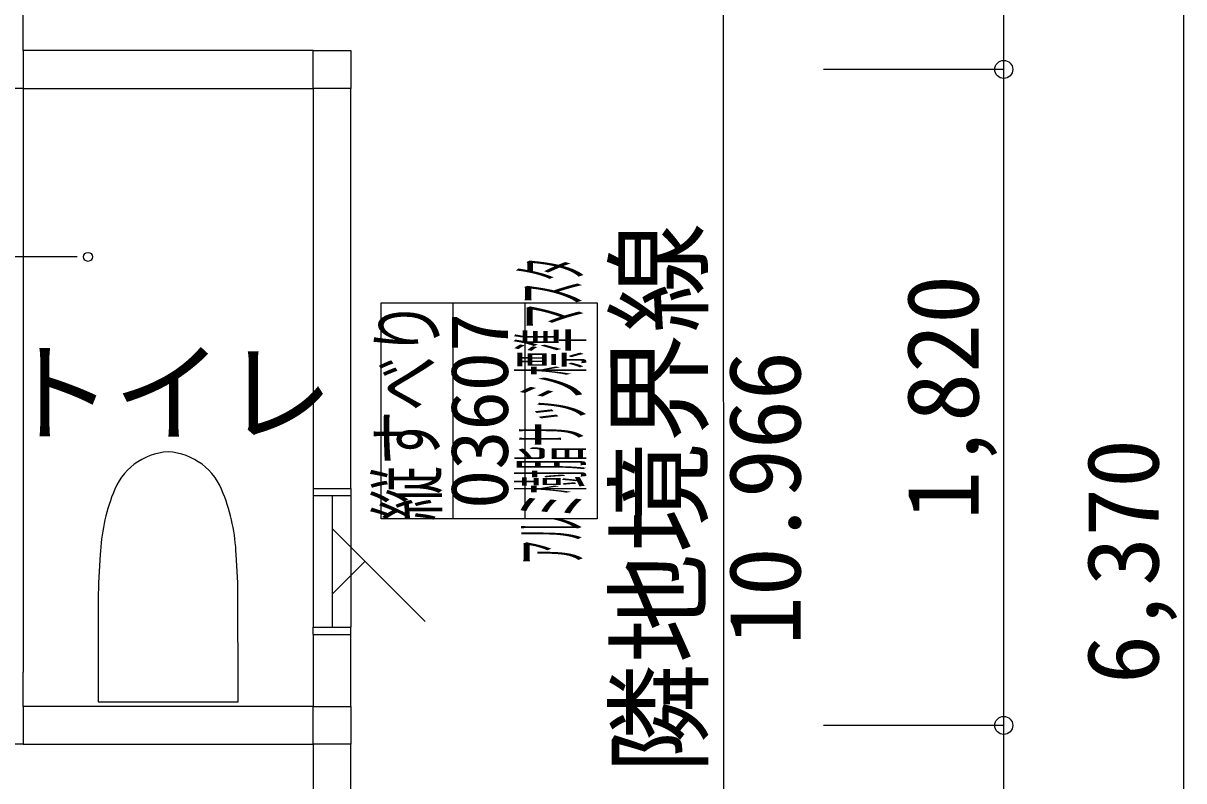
# Model space of a CAD drawing. Header units: millimetres. Extents: x 10 to 410, y 10 to 287.
# Drawn here: x 181.42 to 213.64, y 171.63 to 192.65 of the extents above; entities that cross this region are included whole.
import ezdxf
from ezdxf.enums import TextEntityAlignment as Align

# ---------------------------------------------------------------- set-up
doc = ezdxf.new("R2010")
doc.units = ezdxf.units.MM
doc.layers.add('LAYER6', color=252, linetype='Continuous')
doc.styles.add('ＭＳ ゴシック', font='msgothic.ttc')

# ---------------------------------------------------------------- blocks, each defined once
blk = doc.blocks.new('FcPack%d1')
at = {"layer": 'LAYER6', "color": 3, "linetype": 'Continuous', "lineweight": 13}
for p, q in [((53.329, -61.578), (53.31, 48.083)), ((33.872, 5.673), (33.872, 13.723)), ((41.922, 5.673), (33.872, 5.673)), ((33.872, 5.673), (33.872, 4.623)), ((41.922, 4.623), (41.922, 5.673)), ((41.922, 5.673), (42.972, 5.673)), ((42.972, 5.673), (42.972, 4.623)), ((33.872, 4.623), (32.822, 4.623)), ((33.872, 4.623), (41.922, 4.623)), ((33.872, 4.623), (33.872, 4.383)), ((41.922, 4.623), (41.922, -6.477)), ((42.972, 4.623), (41.922, 4.623)), ((42.972, -6.477), (42.972, 4.623)), ((41.922, -6.477), (42.972, -6.477)), ((41.922, -10.527), (41.922, -12.527)), ((41.922, -10.527), (42.972, -10.527)), ((42.972, -12.527), (42.972, -10.527)), ((33.872, -11.817), (33.872, -11.577)), ((33.872, -12.527), (33.872, -11.817)), ((41.922, -12.527), (33.872, -12.527)), ((33.872, -12.527), (33.872, -13.577)), ((41.922, -13.577), (41.922, -12.527)), ((41.922, -12.527), (42.972, -12.527)), ((42.972, -12.527), (42.972, -13.577)), ((33.872, -13.577), (32.822, -13.577)), ((33.872, -13.577), (41.922, -13.577)), ((42.972, -13.577), (41.922, -13.577)), ((41.922, -13.577), (41.922, -18.252)), ((42.972, -18.252), (42.972, -13.577))]:
    blk.add_line(p, q, dxfattribs=at)
at = {"layer": 'LAYER6', "color": 1, "linetype": 'Continuous', "lineweight": 13}
for p, q in [((66.097, -40.352), (66.097, 23.348)), ((61.097, 5.148), (61.097, 14.248)), ((61.097, 5.148), (56.097, 5.148)), ((61.097, -13.052), (61.097, 5.148)), ((41.922, -6.677), (41.922, -10.327)), ((42.972, -6.677), (42.972, -10.327)), ((36.01, -8.315), (35.961, -9.092)), ((39.833, -9.092), (39.784, -8.315)), ((35.961, -9.092), (35.952, -9.561)), ((39.842, -12.402), (39.833, -9.092)), ((35.952, -9.561), (35.952, -12.402)), ((35.952, -12.402), (39.842, -12.402)), ((61.097, -13.052), (56.097, -13.052)), ((61.097, -40.352), (61.097, -13.052))]:
    blk.add_line(p, q, dxfattribs=at)
at = {"layer": 'LAYER6', "color": 2, "linetype": 'Continuous', "lineweight": 13}
for p, q in [((33.872, 4.383), (33.872, -11.577)), ((35.372, -0.052), (31.322, -0.052)), ((43.812, -7.325), (43.812, -1.325)), ((43.812, -1.325), (49.812, -1.325)), ((45.812, -7.325), (45.812, -1.325)), ((47.812, -7.325), (47.812, -1.325)), ((49.812, -1.325), (49.812, -7.325)), ((41.922, -6.477), (41.922, -6.677)), ((41.922, -6.477), (42.972, -6.477)), ((41.922, -6.677), (42.972, -6.677)), ((42.447, -6.677), (42.447, -10.327)), ((42.972, -6.477), (42.972, -6.677)), ((49.812, -7.325), (43.812, -7.325)), ((42.447, -7.59), (45.028, -10.171)), ((42.447, -9.415), (43.359, -8.502)), ((41.922, -10.527), (41.922, -10.327)), ((41.922, -10.327), (42.972, -10.327)), ((41.922, -10.527), (42.972, -10.527)), ((42.972, -10.527), (42.972, -10.327))]:
    blk.add_line(p, q, dxfattribs=at)
at = {"layer": 'LAYER6', "color": 1, "linetype": 'Continuous', "lineweight": 13}
for centre in [(61.097, 5.148), (61.097, 5.148), (61.097, -13.052), (61.097, -13.052)]:
    blk.add_circle(centre, 0.25, dxfattribs=at)
at = {"layer": 'LAYER6', "color": 2, "linetype": 'Continuous', "lineweight": 13}
blk.add_circle((35.672, -0.052), 0.125, dxfattribs=at)
at = {"layer": 'LAYER6', "color": 1, "linetype": 'Continuous', "lineweight": 13}
for centre, radius, start, end in [((38.001, -7.19), 1.732, 93.4636, 160.7321), ((37.792, -7.19), 1.732, 19.2679, 86.5364), ((41.383, -8.558), 5.379, 158.8631, 177.4078), ((34.69, -8.499), 5.097, 2.0739, 21.6552)]:
    blk.add_arc(centre, radius, start, end, dxfattribs=at)
at = {"layer": 'LAYER6', "color": 2, "linetype": 'Continuous', "lineweight": 13, "style": 'ＭＳ ゴシック'}
for s, height, rotation, p in [('隣地境界線', 2.24, 90.0097, (53.32, -6.747)), ('1,820', 2, 90, (60.997, -3.952)), ('6,370', 2, 90, (65.997, -8.502))]:
    blk.add_text(s, height=height, rotation=rotation, dxfattribs=at).set_placement(p, align=Align.BOTTOM_CENTER)
at = {"layer": 'LAYER6', "color": 1, "linetype": 'Continuous', "lineweight": 13, "style": 'ＭＳ ゴシック'}
for s, width, p in [('アルミ樹脂サッシ標準マスタ', 0.3, (49.812, -4.325)), ('縦すべり', 0.7, (45.812, -4.325))]:
    blk.add_text(s, height=1.6, rotation=90, dxfattribs=dict(at, width=width)).set_placement(p, align=Align.BOTTOM_CENTER)
blk.add_text('03607', height=1.6, rotation=90, dxfattribs=at).set_placement((47.812, -4.325), align=Align.BOTTOM_CENTER)
at = {"layer": 'LAYER6', "color": 2, "linetype": 'Continuous', "lineweight": 13, "style": 'ＭＳ ゴシック'}
blk.add_text('トイレ', height=2.24, dxfattribs=at).set_placement((37.897, -3.823), align=Align.MIDDLE_CENTER)
blk.add_text('10.966', height=2, rotation=90.0097, dxfattribs=at).set_placement((53.454, -6.747), align=Align.TOP_CENTER)

msp = doc.modelspace()

# ---------------------------------------------------------------- block references
at = {"layer": 'LAYER6', "color": 2, "linetype": 'Continuous', "lineweight": 13}
msp.add_blockref('FcPack%d1', (147.544, 186.222), dxfattribs=at)

doc.saveas('drawing.dxf')
